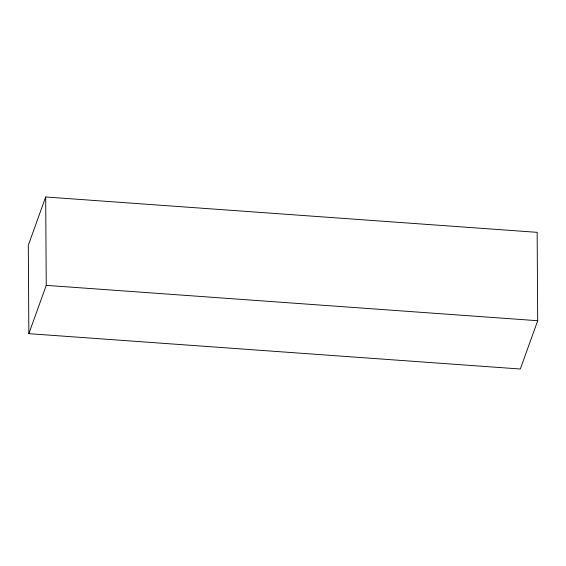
<?xml version="1.0" encoding="UTF-8"?>
<svg xmlns="http://www.w3.org/2000/svg" width="566" height="566" viewBox="0 0 566 566"><rect width="100%" height="100%" fill="white"/><g stroke="black" fill="none" stroke-linecap="round" stroke-linejoin="round"><path stroke-width="0.85" d="M45.69 196.982L28.3 245.283L28.852 333.664L520.31 369.018L537.7 320.717L537.148 232.336L45.69 196.982L46.242 285.363L28.852 333.664M46.242 285.363L537.7 320.717"/></g></svg>
